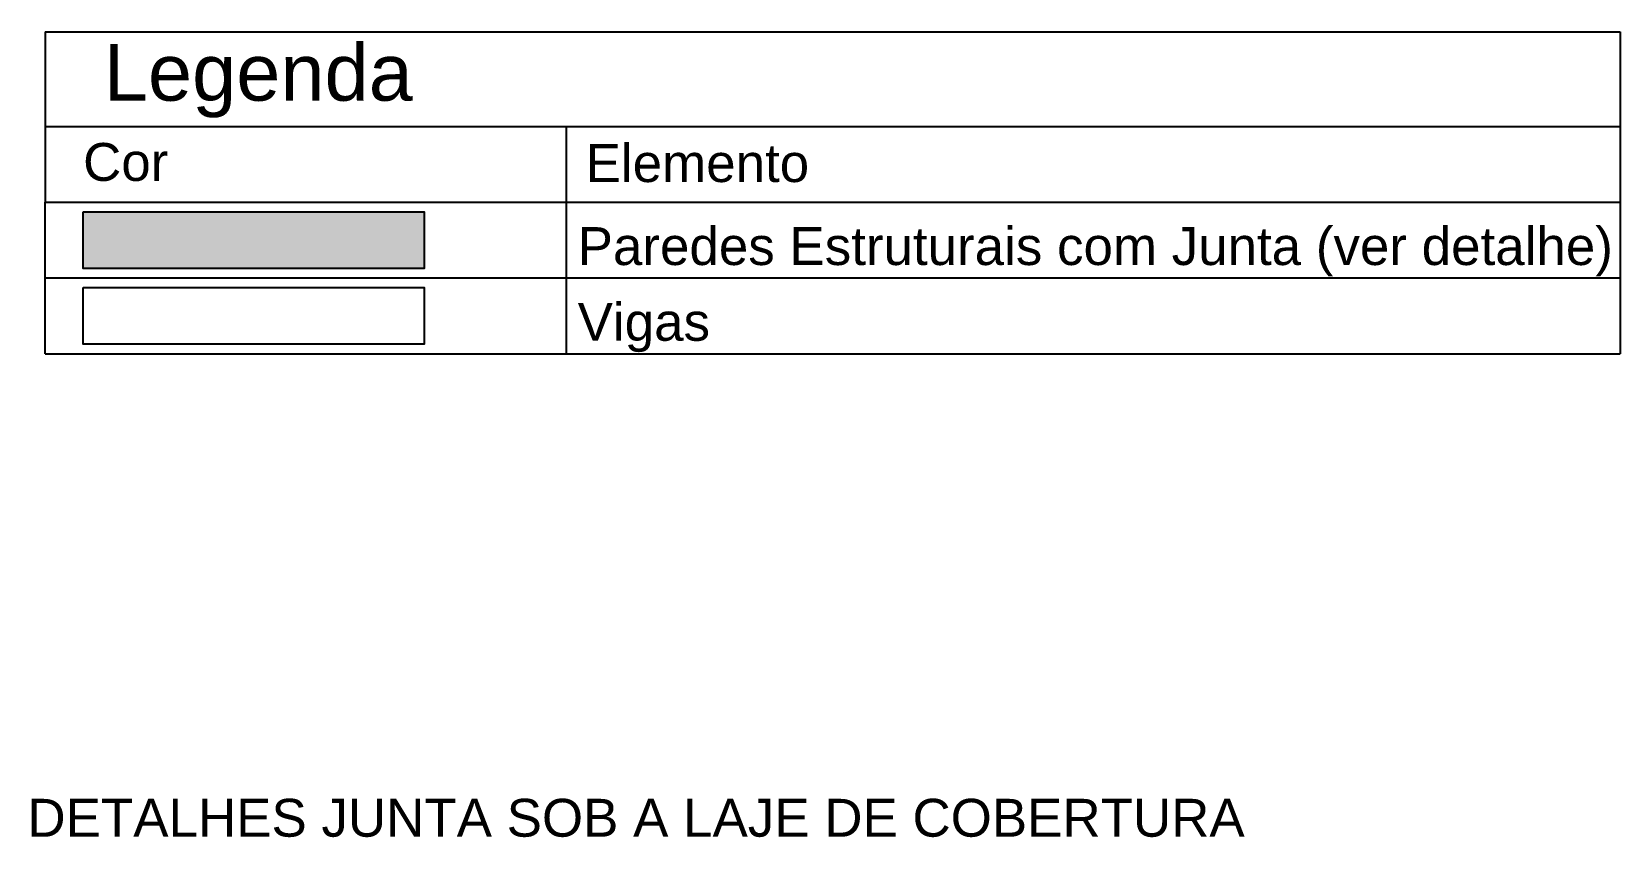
# Model space of a CAD drawing. Extents: x 0 to 119, y 0 to 84.
# Drawn here: x 53.04 to 61.42, y 57.21 to 61.46 of the extents above; entities that cross this region are included whole.
import ezdxf

# ---------------------------------------------------------------- set-up
doc = ezdxf.new("R2010")
doc.units = 0
doc.header["$MEASUREMENT"] = 0
for name, color, linetype in [('15', 12, 'CONTINUOUS'), ('3', 7, 'CONTINUOUS'), ('50', 7, 'CONTINUOUS')]:
    doc.layers.add(name, color=color, linetype=linetype)
doc.styles.add('TQS_ARIAL', font='arial.ttf')

msp = doc.modelspace()

# ---------------------------------------------------------------- linework, layer by layer
at = {"layer": '3', "color": 7, "linetype": 'Continuous'}
for p, q in [((53.108895, 61.462111), (53.108895, 60.562111)), ((53.108895, 61.462111), (61.424508, 61.462111)), ((61.424508, 61.462111), (61.424508, 60.562111)), ((53.108895, 60.962111), (61.424508, 60.962111)), ((55.858895, 60.962111), (55.858895, 60.562111)), ((61.424508, 60.962111), (61.424508, 60.562111)), ((61.424508, 60.962111), (61.424508, 60.562111)), ((53.108895, 60.162111), (53.108895, 60.562111)), ((53.108895, 60.562111), (61.424508, 60.562111)), ((55.858895, 60.562111), (55.858895, 60.162111)), ((61.424508, 60.562111), (61.424508, 60.162111)), ((61.424508, 60.562111), (61.424508, 60.162111)), ((61.424508, 60.562111), (61.424508, 60.162111)), ((53.108895, 60.162111), (53.108895, 60.162111)), ((53.108895, 60.162111), (53.108895, 60.162111)), ((53.108895, 60.162111), (53.108895, 60.162111)), ((53.108895, 60.162111), (61.424508, 60.162111)), ((53.108895, 60.162111), (61.424508, 60.162111)), ((53.108895, 60.162111), (61.424508, 60.162111)), ((53.108895, 60.162111), (61.424508, 60.162111)), ((53.108895, 60.162111), (61.424508, 60.162111)), ((53.108895, 60.162111), (61.424508, 60.162111)), ((53.108895, 60.162111), (61.424508, 60.162111)), ((53.108895, 60.162111), (61.424508, 60.162111)), ((53.108895, 60.162111), (61.424508, 60.162111)), ((53.108895, 60.162111), (61.424508, 60.162111)), ((53.108895, 60.162111), (61.424508, 60.162111)), ((53.108895, 60.162111), (61.424508, 60.162111)), ((53.108895, 60.162111), (61.424508, 60.162111)), ((53.108895, 59.762111), (53.108895, 60.162111)), ((55.858895, 60.162111), (55.858895, 60.162111)), ((55.858895, 60.162111), (55.858895, 60.162111)), ((55.858895, 60.162111), (55.858895, 60.162111)), ((55.858895, 60.162111), (55.858895, 59.762111)), ((61.424508, 60.162111), (61.424508, 60.162111)), ((61.424508, 60.162111), (61.424508, 60.162111)), ((61.424508, 60.162111), (61.424508, 60.162111)), ((61.424508, 60.162111), (61.424508, 60.162111)), ((61.424508, 60.162111), (61.424508, 60.162111)), ((61.424508, 60.162111), (61.424508, 60.162111)), ((61.424508, 60.162111), (61.424508, 60.162111)), ((61.424508, 60.162111), (61.424508, 60.162111)), ((61.424508, 60.162111), (61.424508, 60.162111)), ((61.424508, 60.162111), (61.424508, 59.762111)), ((61.424508, 60.162111), (61.424508, 59.762111)), ((61.424508, 60.162111), (61.424508, 59.762111)), ((53.108895, 59.762111), (53.108895, 59.762111)), ((53.108895, 59.762111), (53.108895, 59.762111)), ((53.108895, 59.762111), (53.108895, 59.762111)), ((53.108895, 59.762111), (61.424508, 59.762111)), ((53.108895, 59.762111), (61.424508, 59.762111)), ((53.108895, 59.762111), (61.424508, 59.762111)), ((53.108895, 59.762111), (61.424508, 59.762111)), ((53.108895, 59.762111), (61.424508, 59.762111)), ((53.108895, 59.762111), (61.424508, 59.762111)), ((53.108895, 59.762111), (61.424508, 59.762111)), ((53.108895, 59.762111), (61.424508, 59.762111)), ((53.108895, 59.762111), (61.424508, 59.762111)), ((53.108895, 59.762111), (61.424508, 59.762111)), ((53.108895, 59.762111), (61.424508, 59.762111)), ((53.108895, 59.762111), (61.424508, 59.762111)), ((53.108895, 59.762111), (61.424508, 59.762111)), ((55.858895, 59.762111), (55.858895, 59.762111)), ((55.858895, 59.762111), (55.858895, 59.762111)), ((55.858895, 59.762111), (55.858895, 59.762111)), ((61.424508, 59.762111), (61.424508, 59.762111)), ((61.424508, 59.762111), (61.424508, 59.762111)), ((61.424508, 59.762111), (61.424508, 59.762111)), ((61.424508, 59.762111), (61.424508, 59.762111)), ((61.424508, 59.762111), (61.424508, 59.762111)), ((61.424508, 59.762111), (61.424508, 59.762111)), ((61.424508, 59.762111), (61.424508, 59.762111)), ((61.424508, 59.762111), (61.424508, 59.762111)), ((61.424508, 59.762111), (61.424508, 59.762111))]:
    msp.add_line(p, q, dxfattribs=at)
for points in [[(53.308895, 60.512111), (55.108895, 60.512111), (55.108895, 60.212111), (53.308895, 60.212111), (53.308895, 60.512111)], [(53.308895, 60.112111), (55.108895, 60.112111), (55.108895, 59.812111), (53.308895, 59.812111), (53.308895, 60.112111)]]:
    msp.add_lwpolyline(points, dxfattribs=at)
at = {"layer": '50', "linetype": 'Continuous'}
msp.add_lwpolyline([(53.308895, 60.512111), (55.108895, 60.512111), (55.108895, 60.212111), (53.308895, 60.212111), (53.308895, 60.512111)], dxfattribs=at)
for points in [[(53.308895, 60.512111), (55.108895, 60.512111), (55.108895, 60.212111)], [(53.308895, 60.512111), (55.108895, 60.212111), (53.308895, 60.212111)], [(53.308895, 60.512111), (53.308895, 60.212111), (53.308895, 60.512111)]]:
    msp.add_solid(points, dxfattribs=at)

# ---------------------------------------------------------------- texts
at = {"layer": '15', "color": 12, "linetype": 'Continuous', "style": 'TQS_ARIAL'}
msp.add_text('DETALHES JUNTA SOB A LAJE DE COBERTURA', height=0.2, dxfattribs=at).set_placement((53.015038, 57.211573))
at = {"layer": '3', "color": 7, "linetype": 'Continuous', "style": 'TQS_ARIAL'}
for s, height, p in [('Legenda', 0.3, (53.418406, 61.098051)), ('Cor', 0.2, (53.308895, 60.674611)), ('Elemento', 0.2, (55.962176, 60.668566)), ('Paredes Estruturais com Junta (ver detalhe)', 0.2, (55.920089, 60.23036)), ('Vigas', 0.2, (55.920089, 59.83036))]:
    msp.add_text(s, height=height, dxfattribs=at).set_placement(p)

doc.saveas('drawing.dxf')
